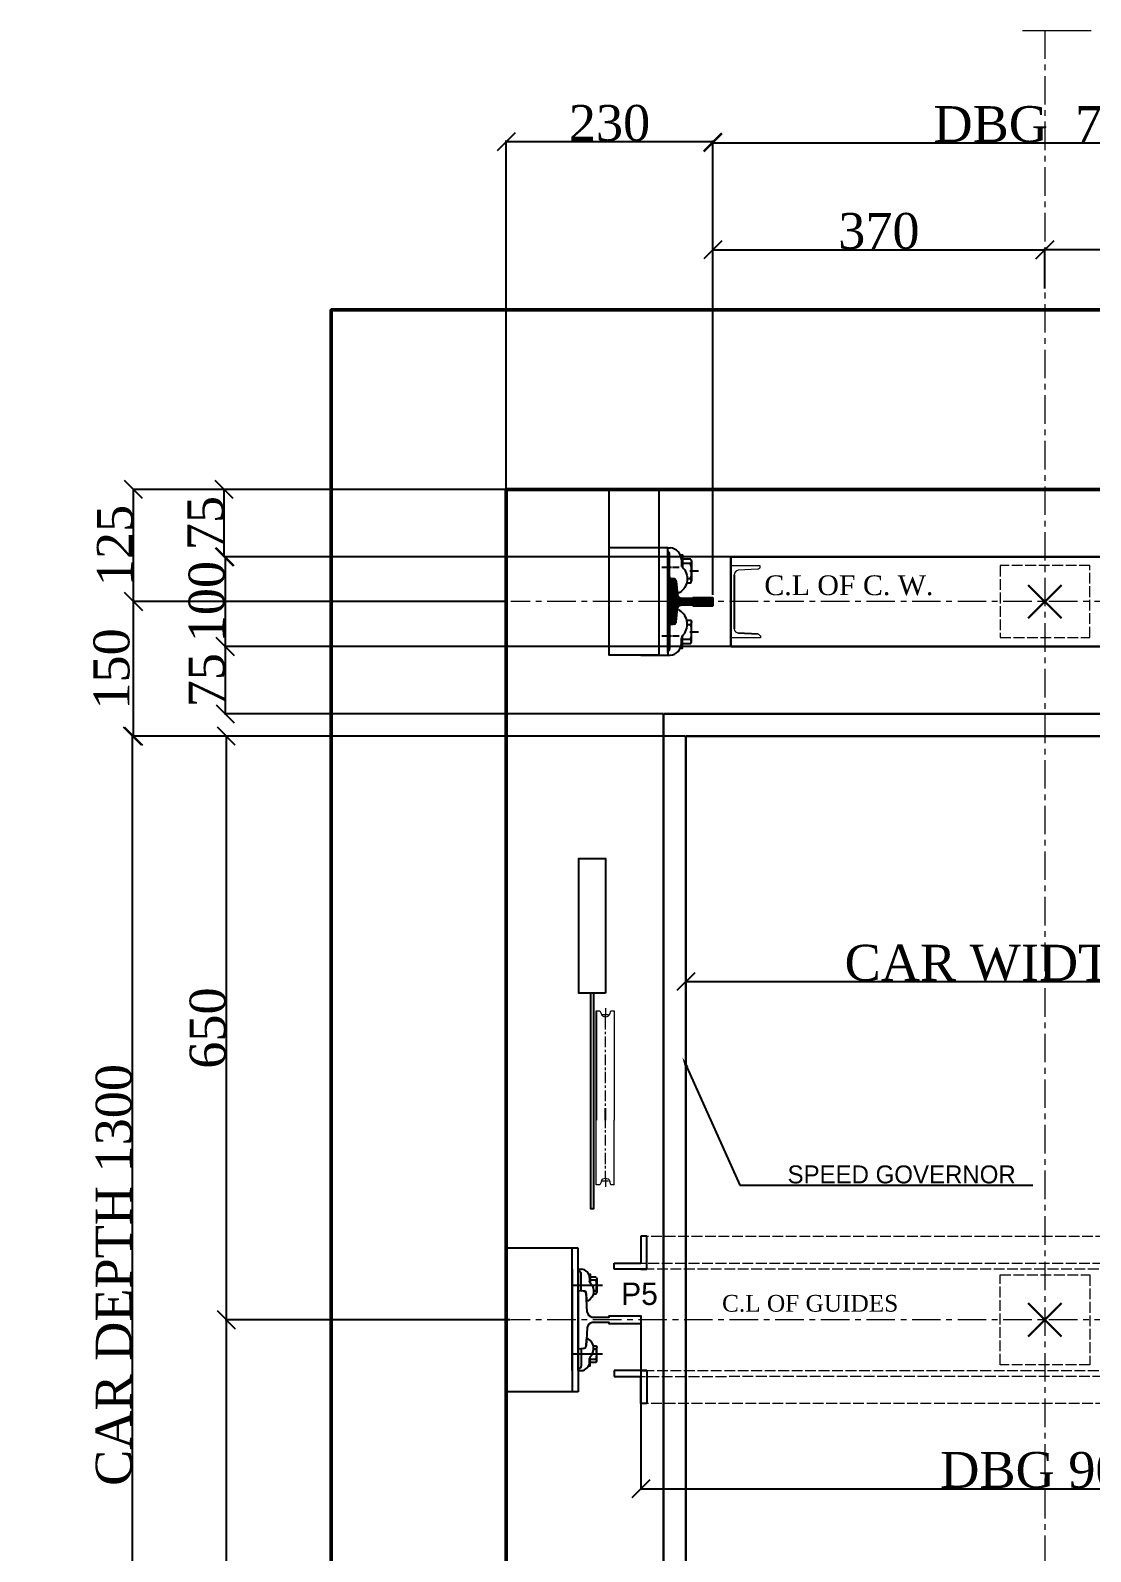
# Model space of a CAD drawing. Header units: millimetres. Extents: x 130 to 2377, y 155 to 3251.
# Drawn here: x 130 to 1311, y 1515 to 3210 of the extents above; entities that cross this region are included whole.
import ezdxf
from ezdxf import colors
from ezdxf.entities.mleader import LeaderData, LeaderLine
from ezdxf.math import Vec2, Vec3

# ---------------------------------------------------------------- set-up
doc = ezdxf.new("R2010")
doc.units = ezdxf.units.MM
for name, pattern in [('ACAD_ISO02W100', [15, 12, -3]), ('ACAD_ISO10W100', [18, 12, -3, 0, -3]), ('CENTER', [50.8, 31.75, -6.35, 6.35, -6.35]), ('CENTER2', [28.575, 19.05, -3.175, 3.175, -3.175])]:
    doc.linetypes.add(name, pattern=pattern)
for name, color, linetype in [('7', 6, 'ACAD_ISO10W100'), ('PDF_0', 7, 'Continuous'), ('PDF_gide rail', 7, 'Continuous')]:
    doc.layers.add(name, color=color, linetype=linetype)
for name, color, linetype, lineweight in [('Car', 3, 'Continuous', 18), ('CL', 2, 'CENTER', 0), ('DL', 8, 'ACAD_ISO02W100', 0), ('step&guides', 3, 'Continuous', 30), ('Wall', 1, 'Continuous', 50)]:
    doc.layers.add(name, color=color, linetype=linetype, lineweight=lineweight)
doc.styles.add('nassar2', font='cent.shx', dxfattribs={"height": 60})
doc.styles.add('top', font='cent.shx', dxfattribs={"height": 40})
doc.dimstyles.new('top', dxfattribs={"dimtxt": 35, "dimasz": 20, "dimexe": 1.25, "dimexo": 0.625, "dimtad": 1, "dimtxsty": 'top', "dimblk": 'OBLIQUE', "dimcen": 2.5, "dimadec": 0, "dimazin": 0, "dimtfac": 1, "dimtmove": 0, "dimatfit": 3, "dimldrblk": 'OBLIQUE', "dimfxl": 1, "dimarcsym": 0})
pattern_1 = [(45, (18924.27063, -6797.71146), (-0.08838834765, 0.08838834765), [])]

# ---------------------------------------------------------------- blocks, each defined once
blk = doc.blocks.new('_Oblique')
at = {"color": 0, "linetype": 'ByBlock', "lineweight": -2}
blk.add_line((-0.5, -0.5), (0.5, 0.5), dxfattribs=at)
blk = doc.blocks.new('*D35')
at = {"color": 0, "lineweight": -2, "transparency": 16777216}
for p, q in [((889.9, 2699.2), (889.9, 2966.8)), ((889.9, 2965.6), (1259.9, 2965.6)), ((1259.9, 2931.2), (1259.9, 2966.8))]:
    blk.add_line(p, q, dxfattribs=at)
at = {"layer": 'Defpoints', "color": 0, "transparency": 16777216}
for p in [(1259.9, 2965.6), (1259.9, 2930.5), (889.9, 2698.6)]:
    blk.add_point(p, dxfattribs=at)
at = {"color": 0, "lineweight": -2, "transparency": 16777216, "xscale": 20, "yscale": 20, "zscale": 20, "rotation": 180}
blk.add_blockref('_Oblique', (889.9, 2965.6), dxfattribs=at)
at = {"color": 0, "lineweight": -2, "transparency": 16777216, "xscale": 20, "yscale": 20, "zscale": 20}
blk.add_blockref('_Oblique', (1259.9, 2965.6), dxfattribs=at)
at = {"color": 0, "transparency": 16777216, "insert": (1074.9, 2986.2), "char_height": 40, "attachment_point": 5, "style": 'top'}
blk.add_mtext('370', dxfattribs=at)
blk = doc.blocks.new('*D36')
at = {"color": 0, "lineweight": -2, "transparency": 16777216}
for p, q in [((1259.9, 2922.4), (1259.9, 2966.8)), ((1629.9, 2965.6), (1259.9, 2965.6)), ((1629.9, 2699.2), (1629.9, 2966.8))]:
    blk.add_line(p, q, dxfattribs=at)
at = {"layer": 'Defpoints', "color": 0, "transparency": 16777216}
for p in [(1259.9, 2965.6), (1259.9, 2921.7), (1629.9, 2698.6)]:
    blk.add_point(p, dxfattribs=at)
at = {"color": 0, "lineweight": -2, "transparency": 16777216, "xscale": 20, "yscale": 20, "zscale": 20, "rotation": 180}
blk.add_blockref('_Oblique', (1259.9, 2965.6), dxfattribs=at)
at = {"color": 0, "lineweight": -2, "transparency": 16777216, "xscale": 20, "yscale": 20, "zscale": 20}
blk.add_blockref('_Oblique', (1629.9, 2965.6), dxfattribs=at)
at = {"color": 0, "transparency": 16777216, "insert": (1444.9, 2986.2), "char_height": 40, "attachment_point": 5, "style": 'top'}
blk.add_mtext('370', dxfattribs=at)
blk = doc.blocks.new('*D37')
at = {"color": 0, "lineweight": -2, "transparency": 16777216}
for p, q in [((889.9, 2604), (889.9, 3085.9)), ((889.9, 3084.6), (1629.9, 3084.6)), ((1629.9, 2604), (1629.9, 3085.9))]:
    blk.add_line(p, q, dxfattribs=at)
at = {"layer": 'Defpoints', "color": 0, "transparency": 16777216}
for p in [(1629.9, 3084.6), (889.9, 2603.4), (1629.9, 2603.4)]:
    blk.add_point(p, dxfattribs=at)
at = {"color": 0, "lineweight": -2, "transparency": 16777216, "xscale": 20, "yscale": 20, "zscale": 20, "rotation": 180}
blk.add_blockref('_Oblique', (889.9, 3084.6), dxfattribs=at)
at = {"color": 0, "lineweight": -2, "transparency": 16777216, "xscale": 20, "yscale": 20, "zscale": 20}
blk.add_blockref('_Oblique', (1629.9, 3084.6), dxfattribs=at)
at = {"color": 0, "transparency": 16777216, "insert": (1259.9, 3105.2), "char_height": 40, "attachment_point": 5, "style": 'top'}
blk.add_mtext('DBG  740', dxfattribs=at)
blk = doc.blocks.new('*D38')
at = {"color": 0, "lineweight": -2, "transparency": 16777216}
for p, q in [((659.9, 2574.2), (659.9, 3087.1)), ((889.9, 3085.9), (659.9, 3085.9)), ((889.9, 2581.1), (889.9, 3087.1))]:
    blk.add_line(p, q, dxfattribs=at)
at = {"layer": 'Defpoints', "color": 0, "transparency": 16777216}
for p in [(659.9, 3085.9), (889.9, 2580.4), (659.9, 2573.6)]:
    blk.add_point(p, dxfattribs=at)
at = {"color": 0, "lineweight": -2, "transparency": 16777216, "xscale": 20, "yscale": 20, "zscale": 20, "rotation": 180}
blk.add_blockref('_Oblique', (659.9, 3085.9), dxfattribs=at)
at = {"color": 0, "lineweight": -2, "transparency": 16777216, "xscale": 20, "yscale": 20, "zscale": 20}
blk.add_blockref('_Oblique', (889.9, 3085.9), dxfattribs=at)
at = {"color": 0, "transparency": 16777216, "insert": (774.9, 3106.5), "char_height": 40, "attachment_point": 5, "style": 'top'}
blk.add_mtext('230', dxfattribs=at)
blk = doc.blocks.new('*D51')
at = {"color": 0, "lineweight": -2, "transparency": 16777216}
for p, q in [((859.2, 2423.6), (242.3, 2423.6)), ((243.5, 1123.6), (243.5, 2423.6)), ((909.2, 1123.6), (242.3, 1123.6))]:
    blk.add_line(p, q, dxfattribs=at)
at = {"layer": 'Defpoints', "color": 0, "transparency": 16777216}
for p in [(243.5, 2423.6), (859.9, 2423.6), (909.9, 1123.6)]:
    blk.add_point(p, dxfattribs=at)
at = {"color": 0, "lineweight": -2, "transparency": 16777216, "xscale": 20, "yscale": 20, "zscale": 20}
for p, rotation in [((243.5, 2423.6), 90), ((243.5, 1123.6), 270)]:
    blk.add_blockref('_Oblique', p, dxfattribs=dict(at, rotation=rotation))
at = {"color": 0, "transparency": 16777216, "insert": (222.9, 1823.6), "char_height": 40, "attachment_point": 5, "rotation": 90, "style": 'top'}
blk.add_mtext('CAR DEPTH 1300', dxfattribs=at)
blk = doc.blocks.new('*D61')
at = {"color": 0, "lineweight": -2, "transparency": 16777216}
for p, q in [((664.2, 1773.6), (346.9, 1773.6)), ((348.1, 1123.6), (348.1, 1773.6)), ((464.2, 1123.6), (346.9, 1123.6))]:
    blk.add_line(p, q, dxfattribs=at)
at = {"layer": 'Defpoints', "color": 0, "transparency": 16777216}
for p in [(348.1, 1773.6), (664.9, 1773.6), (464.9, 1123.6)]:
    blk.add_point(p, dxfattribs=at)
at = {"color": 0, "lineweight": -2, "transparency": 16777216, "xscale": 20, "yscale": 20, "zscale": 20}
for p, rotation in [((348.1, 1773.6), 90), ((348.1, 1123.6), 270)]:
    blk.add_blockref('_Oblique', p, dxfattribs=dict(at, rotation=rotation))
at = {"color": 0, "transparency": 16777216, "insert": (327.5, 1448.6), "char_height": 40, "attachment_point": 5, "rotation": 90, "style": 'top'}
blk.add_mtext('650', dxfattribs=at)
blk = doc.blocks.new('*D52')
at = {"color": 0, "lineweight": -2, "transparency": 16777216}
for p, q in [((464.2, 2423.6), (346.9, 2423.6)), ((348.1, 1773.6), (348.1, 2423.6)), ((464.2, 1773.6), (346.9, 1773.6))]:
    blk.add_line(p, q, dxfattribs=at)
at = {"layer": 'Defpoints', "color": 0, "transparency": 16777216}
for p in [(348.1, 2423.6), (464.9, 2423.6), (464.9, 1773.6)]:
    blk.add_point(p, dxfattribs=at)
at = {"color": 0, "lineweight": -2, "transparency": 16777216, "xscale": 20, "yscale": 20, "zscale": 20}
for p, rotation in [((348.1, 2423.6), 90), ((348.1, 1773.6), 270)]:
    blk.add_blockref('_Oblique', p, dxfattribs=dict(at, rotation=rotation))
at = {"color": 0, "transparency": 16777216, "insert": (327.5, 2098.6), "char_height": 40, "attachment_point": 5, "rotation": 90, "style": 'top'}
blk.add_mtext('650', dxfattribs=at)
blk = doc.blocks.new('*D53')
at = {"color": 0, "lineweight": -2, "transparency": 16777216}
for p, q in [((659.2, 2698.6), (243.5, 2698.6)), ((244.8, 2573.6), (244.8, 2698.6)), ((659.2, 2573.6), (243.5, 2573.6))]:
    blk.add_line(p, q, dxfattribs=at)
at = {"layer": 'Defpoints', "color": 0, "transparency": 16777216}
for p in [(244.8, 2698.6), (659.9, 2698.6), (659.9, 2573.6)]:
    blk.add_point(p, dxfattribs=at)
at = {"color": 0, "lineweight": -2, "transparency": 16777216, "xscale": 20, "yscale": 20, "zscale": 20}
for p, rotation in [((244.8, 2698.6), 90), ((244.8, 2573.6), 270)]:
    blk.add_blockref('_Oblique', p, dxfattribs=dict(at, rotation=rotation))
at = {"color": 0, "transparency": 16777216, "insert": (224.2, 2636.1), "char_height": 40, "attachment_point": 5, "rotation": 90, "style": 'top'}
blk.add_mtext('125', dxfattribs=at)
blk = doc.blocks.new('*D62')
at = {"color": 0, "lineweight": -2, "transparency": 16777216}
for p, q in [((809.9, 1768.5), (809.9, 1584.2)), ((1709.9, 1777.5), (1709.9, 1584.2)), ((809.9, 1585.5), (1709.9, 1585.5))]:
    blk.add_line(p, q, dxfattribs=at)
at = {"layer": 'Defpoints', "color": 0, "transparency": 16777216}
for p in [(809.9, 1769.1), (1709.9, 1778.1), (1709.9, 1585.5)]:
    blk.add_point(p, dxfattribs=at)
at = {"color": 0, "lineweight": -2, "transparency": 16777216, "xscale": 20, "yscale": 20, "zscale": 20, "rotation": 180}
blk.add_blockref('_Oblique', (809.9, 1585.5), dxfattribs=at)
at = {"color": 0, "lineweight": -2, "transparency": 16777216, "xscale": 20, "yscale": 20, "zscale": 20}
blk.add_blockref('_Oblique', (1709.9, 1585.5), dxfattribs=at)
at = {"color": 0, "transparency": 16777216, "insert": (1259.9, 1606.1), "char_height": 40, "attachment_point": 5, "style": 'top'}
blk.add_mtext('DBG 900', dxfattribs=at)
blk = doc.blocks.new('*D63')
at = {"color": 0, "lineweight": -2, "transparency": 16777216}
for p, q in [((859.9, 2423), (859.9, 2149)), ((1659.9, 2423), (1659.9, 2149)), ((859.9, 2150.3), (1659.9, 2150.3))]:
    blk.add_line(p, q, dxfattribs=at)
at = {"layer": 'Defpoints', "color": 0, "transparency": 16777216}
for p in [(859.9, 2423.6), (1659.9, 2423.6), (1659.9, 2150.3)]:
    blk.add_point(p, dxfattribs=at)
at = {"color": 0, "lineweight": -2, "transparency": 16777216, "xscale": 20, "yscale": 20, "zscale": 20, "rotation": 180}
blk.add_blockref('_Oblique', (859.9, 2150.3), dxfattribs=at)
at = {"color": 0, "lineweight": -2, "transparency": 16777216, "xscale": 20, "yscale": 20, "zscale": 20}
blk.add_blockref('_Oblique', (1659.9, 2150.3), dxfattribs=at)
at = {"color": 0, "transparency": 16777216, "insert": (1259.9, 2170.9), "char_height": 40, "attachment_point": 5, "style": 'top'}
blk.add_mtext('CAR WIDTH 800', dxfattribs=at)
blk = doc.blocks.new('*D55')
at = {"color": 0, "lineweight": -2, "transparency": 16777216}
for p, q in [((299, 2573.6), (243.5, 2573.6)), ((244.8, 2423.6), (244.8, 2573.6)), ((859.2, 2423.6), (243.5, 2423.6))]:
    blk.add_line(p, q, dxfattribs=at)
at = {"layer": 'Defpoints', "color": 0, "transparency": 16777216}
for p in [(244.8, 2573.6), (299.6, 2573.6), (859.9, 2423.6)]:
    blk.add_point(p, dxfattribs=at)
at = {"color": 0, "lineweight": -2, "transparency": 16777216, "xscale": 20, "yscale": 20, "zscale": 20}
for p, rotation in [((244.8, 2573.6), 90), ((244.8, 2423.6), 270)]:
    blk.add_blockref('_Oblique', p, dxfattribs=dict(at, rotation=rotation))
at = {"color": 0, "transparency": 16777216, "insert": (220.4, 2498.6), "char_height": 40, "attachment_point": 5, "rotation": 90, "style": 'top'}
blk.add_mtext('150', dxfattribs=at)
blk = doc.blocks.new('*D64')
at = {"color": 0, "lineweight": -2, "transparency": 16777216}
for p, q in [((909.2, 2623.6), (345.6, 2623.6)), ((346.9, 2623.6), (346.9, 2523.6)), ((909.2, 2523.6), (345.6, 2523.6))]:
    blk.add_line(p, q, dxfattribs=at)
at = {"layer": 'Defpoints', "color": 0, "transparency": 16777216}
for p in [(909.9, 2623.6), (346.9, 2523.6), (909.9, 2523.6)]:
    blk.add_point(p, dxfattribs=at)
at = {"color": 0, "lineweight": -2, "transparency": 16777216, "xscale": 20, "yscale": 20, "zscale": 20}
for p, rotation in [((346.9, 2623.6), 90), ((346.9, 2523.6), 270)]:
    blk.add_blockref('_Oblique', p, dxfattribs=dict(at, rotation=rotation))
at = {"color": 0, "transparency": 16777216, "insert": (326.3, 2573.6), "char_height": 40, "attachment_point": 5, "rotation": 90, "style": 'top'}
blk.add_mtext('100', dxfattribs=at)
blk = doc.blocks.new('*D65')
at = {"color": 0, "lineweight": -2, "transparency": 16777216}
for p, q in [((909.2, 2523.6), (345.6, 2523.6)), ((346.9, 2523.6), (346.9, 2448.6)), ((834.2, 2448.6), (345.6, 2448.6))]:
    blk.add_line(p, q, dxfattribs=at)
at = {"layer": 'Defpoints', "color": 0, "transparency": 16777216}
for p in [(909.9, 2523.6), (346.9, 2448.6), (834.9, 2448.6)]:
    blk.add_point(p, dxfattribs=at)
at = {"color": 0, "lineweight": -2, "transparency": 16777216, "xscale": 20, "yscale": 20, "zscale": 20}
for p, rotation in [((346.9, 2523.6), 90), ((346.9, 2448.6), 270)]:
    blk.add_blockref('_Oblique', p, dxfattribs=dict(at, rotation=rotation))
at = {"color": 0, "transparency": 16777216, "insert": (326.3, 2486.1), "char_height": 40, "attachment_point": 5, "rotation": 90, "style": 'top'}
blk.add_mtext('75', dxfattribs=at)
blk = doc.blocks.new('*D56')
at = {"color": 0, "lineweight": -2, "transparency": 16777216}
for p, q in [((368.1, 2698.6), (344.4, 2698.6)), ((345.6, 2623.6), (345.6, 2698.6)), ((346.3, 2623.6), (346.9, 2623.6))]:
    blk.add_line(p, q, dxfattribs=at)
at = {"layer": 'Defpoints', "color": 0, "transparency": 16777216}
for p in [(345.6, 2698.6), (368.8, 2698.6), (345.6, 2623.6)]:
    blk.add_point(p, dxfattribs=at)
at = {"color": 0, "lineweight": -2, "transparency": 16777216, "xscale": 20, "yscale": 20, "zscale": 20}
for p, rotation in [((345.6, 2698.6), 90), ((345.6, 2623.6), 270)]:
    blk.add_blockref('_Oblique', p, dxfattribs=dict(at, rotation=rotation))
at = {"color": 0, "transparency": 16777216, "insert": (325, 2661.1), "char_height": 40, "attachment_point": 5, "rotation": 90, "style": 'top'}
blk.add_mtext('75', dxfattribs=at)

msp = doc.modelspace()

# ---------------------------------------------------------------- hatches: boundary and pattern name
h = msp.add_hatch()
h.set_pattern_fill('ANSI31', color=256)
h.set_pattern_definition(pattern_1)
h.paths.add_polyline_path([(839.853, 2598.702), (845.152, 2598.702, -0.26508525), (848.653, 2596.018), (850.467, 2581.569, 0.36605419), (855.045, 2577.334), (867.625, 2577.334), (867.625, 2578.234), (889.853, 2578.234), (889.853, 2573.702), (839.853, 2573.702)])
h = msp.add_hatch()
h.set_pattern_fill('ANSI31', color=256)
h.set_pattern_definition(pattern_1)
edge = h.paths.add_edge_path()
edge.add_line((839.853, 2548.23), (845.152, 2548.23))
edge.add_arc((844.548, 2552.643), 4.453, 277.78596, 337.173125)
edge.add_line((848.653, 2550.915), (850.467, 2565.363))
edge.add_arc((855.261, 2564.773), 4.83, 452.566246, 532.987701, ccw=False)
edge.add_line((855.045, 2569.599), (867.625, 2569.599))
edge.add_line((867.625, 2569.599), (867.625, 2568.698))
edge.add_line((867.625, 2568.698), (889.853, 2568.698))
edge.add_line((889.853, 2568.698), (889.853, 2573.702))
edge.add_line((889.853, 2573.702), (839.853, 2573.702))
edge.add_line((839.853, 2573.702), (839.853, 2548.23))

# ---------------------------------------------------------------- linework, layer by layer
for p, q in [((664.853, 2698.584), (1854.853, 2698.584)), ((839.853, 2598.466), (839.853, 2633.518)), ((845.152, 2598.702), (839.853, 2598.702)), ((839.853, 2598.466), (839.853, 2548.466)), ((913.629, 2603.302), (913.629, 2543.356)), ((855.045, 2577.334), (867.625, 2577.334)), ((867.625, 2577.334), (867.625, 2578.352)), ((867.625, 2578.352), (889.853, 2578.352)), ((867.625, 2578.234), (889.853, 2578.234)), ((889.853, 2578.352), (889.853, 2569.052)), ((889.853, 2578.352), (889.853, 2569.052)), ((889.853, 2569.052), (889.853, 2578.352)), ((889.853, 2578.234), (889.853, 2568.934)), ((889.853, 2578.234), (889.853, 2568.934)), ((855.045, 2569.982), (867.625, 2569.982)), ((867.625, 2570.071), (867.625, 2569.052)), ((867.625, 2569.052), (889.853, 2569.052)), ((867.625, 2568.934), (889.853, 2568.934)), ((845.152, 2548.702), (839.853, 2548.702)), ((839.853, 2548.466), (839.853, 2513.886)), ((845.152, 2548.702), (839.988, 2548.702)), ((759.99, 2117.722), (759.99, 1996.057)), ((770.523, 1996.057), (770.523, 2009.383)), ((739.853, 1853.584), (659.853, 1853.584)), ((739.853, 1806.084), (739.853, 1741.084)), ((809.853, 1778.084), (809.853, 1769.084)), ((739.853, 1693.584), (659.853, 1693.584))]:
    msp.add_line(p, q)
at = {"ltscale": 5, "transparency": 33554666}
for p, q in [((816.371, 1866.659), (809.797, 1866.649)), ((809.797, 1866.649), (809.843, 1836.702)), ((816.427, 1830.138), (816.371, 1866.659)), ((779.896, 1836.656), (809.843, 1836.702)), ((779.906, 1830.082), (779.896, 1836.656)), ((816.427, 1830.138), (779.906, 1830.082)), ((809.853, 1830.128), (816.427, 1830.138)), ((779.906, 1717.086), (779.896, 1710.513)), ((816.427, 1717.03), (779.906, 1717.086)), ((809.853, 1717.04), (816.427, 1717.03)), ((816.427, 1717.03), (816.371, 1680.51)), ((779.896, 1710.513), (809.843, 1710.467)), ((809.797, 1680.52), (809.843, 1710.467)), ((816.371, 1680.51), (809.797, 1680.52))]:
    msp.add_line(p, q, dxfattribs=at)
for points in [[(829.853, 2513.886), (774.441, 2513.886), (774.441, 2698.584), (829.853, 2698.584)], [(770.55, 2137.3), (740.55, 2137.3), (740.55, 2287.3), (770.55, 2287.3)], [(757.542, 2137.3), (753.558, 2137.3), (753.562, 1897.67), (757.546, 1897.67)]]:
    msp.add_lwpolyline(points, close=True)
for points in [[(839.853, 2633.518), (774.441, 2633.518)], [(839.853, 2513.65), (809.853, 2513.65)]]:
    msp.add_lwpolyline(points)
at = {"color": 7, "linetype": 'Continuous', "lineweight": 20, "true_color": 0x000007}
for points in [[(770.523, 2120.882), (770.523, 2113.509), (766.837, 2113.509)], [(759.99, 2117.722), (764.203, 2117.722), (765.783, 2114.035)], [(770.523, 2110.875), (770.523, 2113.509), (770.523, 2113.509)], [(773.683, 2113.509), (770.523, 2113.509), (770.523, 2113.509)], [(770.523, 2097.181), (770.523, 2110.875), (770.523, 2110.875)], [(775.264, 2114.035), (776.317, 2117.722), (780.004, 2117.722), (780.004, 1996.057)], [(770.523, 2091.914), (770.523, 2094.548), (770.523, 2094.548)], [(770.523, 2077.167), (770.523, 2089.281), (770.523, 2089.281)], [(770.523, 2071.9), (770.523, 2074.534), (770.523, 2074.534)], [(770.523, 2057.153), (770.523, 2069.267), (770.523, 2069.267)], [(770.523, 2051.886), (770.523, 2054.519), (770.523, 2054.519)], [(770.523, 2037.139), (770.523, 2049.779), (770.523, 2049.779)], [(770.523, 2031.872), (770.523, 2034.505), (770.523, 2034.505)], [(770.523, 2017.124), (770.523, 2029.238), (770.523, 2029.238)], [(770.523, 2011.858), (770.523, 2014.491), (770.523, 2014.491)], [(759.99, 1923.901), (759.99, 1996.057), (759.99, 1996.057)], [(770.523, 1987.103), (770.523, 1996.057), (770.523, 1996.057)], [(770.523, 1982.363), (770.523, 1984.996), (770.523, 1984.996)], [(780.004, 1923.901), (780.004, 1996.057), (780.004, 1996.057), (780.004, 1996.057)], [(770.523, 1967.616), (770.523, 1979.73), (770.523, 1979.73)], [(770.523, 1962.349), (770.523, 1964.456), (770.523, 1964.456)], [(770.523, 1947.075), (770.523, 1959.715), (770.523, 1959.715)], [(770.523, 1942.335), (770.523, 1944.968), (770.523, 1944.968)], [(770.523, 1930.748), (770.523, 1939.701), (770.523, 1939.701)], [(765.783, 1927.587), (764.203, 1923.901), (759.99, 1923.901)], [(770.523, 1930.748), (770.523, 1928.114), (766.837, 1928.114)], [(773.683, 1928.114), (770.523, 1928.114), (770.523, 1921.794)], [(780.004, 1923.901), (776.317, 1923.901), (775.264, 1927.587)]]:
    msp.add_lwpolyline(points, dxfattribs=at)
for points in [[(770.523, 2110.875), (768.417, 2110.875), (766.31, 2112.455), (765.783, 2114.562)], [(775.264, 2114.562), (774.737, 2112.455), (772.63, 2110.875), (770.523, 2110.875)], [(765.783, 1928.114), (766.31, 1930.221), (768.417, 1931.274), (770.523, 1931.274)], [(770.523, 1931.274), (772.63, 1931.274), (774.737, 1930.221), (775.264, 1928.114)]]:
    msp.add_open_spline(points, degree=3, dxfattribs=at)
at = {"color": 7, "linetype": 'Continuous', "lineweight": 20}
msp.add_open_spline([(770.523, 1931.274), (772.63, 1931.274), (774.737, 1930.221), (775.264, 1928.114)], degree=3, dxfattribs=at)
at = {"layer": 'Car', "ltscale": 4, "transparency": 33554666}
msp.add_line((1234.733, 3209.839, -114), (1311.521, 3209.839, -114), dxfattribs=at)
at = {"layer": 'Car', "linetype": 'CENTER2', "lineweight": 30, "ltscale": 4, "transparency": 33554666}
for p, q in [((1241.356, 2555.088), (1278.349, 2592.081)), ((1278.349, 2555.088), (1241.356, 2592.081)), ((1278.349, 1755.088), (1241.356, 1792.081)), ((1241.356, 1755.088), (1278.349, 1792.081))]:
    msp.add_line(p, q, dxfattribs=at)
at = {"layer": 'CL'}
for p, q in [((1259.853, 3209.839, -110.467), (1259.853, 326.281)), ((1854.853, 2573.584), (664.853, 2573.584)), ((1854.853, 1773.584), (664.853, 1773.584))]:
    msp.add_line(p, q, dxfattribs=at)
at = {"layer": 'DL'}
for p, q in [((1703.335, 1866.659), (809.797, 1866.395)), ((1730.027, 1836.671), (779.896, 1836.341)), ((1739.8, 1830.138), (779.906, 1830.082)), ((1739.8, 1717.03), (779.905, 1716.754)), ((1730.027, 1710.498), (809.843, 1710.284)), ((1703.335, 1680.51), (814.322, 1680.254))]:
    msp.add_line(p, q, dxfattribs=at)
for points in [[(1209.99, 2533.683), (1309.99, 2533.683), (1309.99, 2613.683), (1209.99, 2613.683)], [(1309.853, 1723.584), (1209.853, 1723.584), (1209.853, 1823.584), (1309.853, 1823.584)]]:
    msp.add_lwpolyline(points, close=True, dxfattribs=at)
at = {"layer": 'PDF_0', "lineweight": 25}
for points in [[(839.853, 2633.518), (842.354, 2633.518)], [(839.853, 2630.054), (839.853, 2516.878)], [(839.853, 2516.878), (839.853, 2630.054)], [(839.853, 2630.054), (839.853, 2516.878)], [(841.866, 2600.811), (841.866, 2626.684)], [(843.182, 2611.713), (833.168, 2611.713)], [(845.117, 2611.713), (844.078, 2611.713)], [(852.384, 2611.713), (845.743, 2611.713)], [(855.047, 2620.338), (855.047, 2614.48)], [(865.298, 2620.826), (856.023, 2620.826)], [(866.254, 2618.185), (866.254, 2596.705)], [(847.236, 2598.858), (845.283, 2598.858), (842.667, 2598.947)], [(849.189, 2596.417), (850.165, 2584.701)], [(861.393, 2599.346), (865.298, 2599.346)], [(865.298, 2607.645), (864.322, 2607.645)], [(874.086, 2607.645), (866.275, 2607.645)], [(874.086, 2607.645), (866.275, 2607.645)], [(849.189, 2550.988), (850.165, 2562.704)], [(841.866, 2546.594), (841.866, 2520.721)], [(847.236, 2548.547), (845.283, 2548.547), (842.667, 2548.458)], [(861.393, 2548.058), (865.298, 2548.058)], [(866.254, 2529.22), (866.254, 2550.699)], [(843.182, 2535.221), (833.168, 2535.221)], [(845.117, 2535.221), (844.078, 2535.221)], [(852.384, 2535.221), (845.743, 2535.221)], [(855.047, 2527.067), (855.047, 2532.925)], [(865.298, 2526.579), (856.023, 2526.579)], [(865.298, 2539.76), (864.322, 2539.76)], [(874.086, 2539.76), (866.275, 2539.76)], [(874.086, 2539.76), (866.275, 2539.76)], [(940.534, 2537.22), (917.877, 2538.636)], [(839.853, 2513.886), (842.354, 2513.886)], [(733.361, 1716.996), (733.361, 1853.584)], [(739.853, 1716.996), (739.853, 1853.584)], [(733.361, 1830.172), (733.361, 1716.996)], [(733.361, 1716.996), (733.361, 1830.172)], [(733.361, 1830.172), (733.361, 1716.996)], [(733.361, 1830.172), (733.361, 1693.584)], [(739.853, 1830.172), (739.853, 1716.996)], [(739.853, 1830.172), (743.66, 1830.172)], [(739.853, 1830.172), (739.853, 1693.584)], [(742.622, 1830.172), (742.622, 1830.172)], [(741.237, 1827.404), (739.853, 1827.404)], [(743.314, 1806.985), (743.314, 1825.327)], [(752.658, 1820.828), (752.658, 1816.675)], [(759.925, 1821.174), (753.35, 1821.174)], [(760.603, 1819.302), (760.603, 1804.075)], [(733.624, 1811.83), (732.585, 1811.83)], [(740.891, 1811.83), (734.25, 1811.83)], [(742.276, 1811.83), (741.583, 1811.83)], [(749.889, 1811.83), (742.968, 1811.83)], [(747.121, 1805.601), (745.736, 1805.601), (743.889, 1805.76)], [(748.963, 1802.758), (749.333, 1795.572)], [(751.273, 1811.83), (750.235, 1811.83)], [(758.541, 1811.83), (751.62, 1811.83)], [(757.157, 1805.947), (759.925, 1805.947)], [(759.925, 1811.83), (758.887, 1811.83)], [(767.193, 1811.83), (760.271, 1811.83)], [(749.197, 1795.565), (749.197, 1795.565)], [(748.963, 1744.41), (749.333, 1751.597)], [(749.197, 1751.604), (749.197, 1751.604)], [(733.624, 1735.338), (732.585, 1735.338)], [(740.891, 1735.338), (734.25, 1735.338)], [(742.276, 1735.338), (741.583, 1735.338)], [(749.889, 1735.338), (742.968, 1735.338)], [(743.314, 1740.183), (743.314, 1721.841)], [(751.273, 1735.338), (750.235, 1735.338)], [(758.541, 1735.338), (751.62, 1735.338)], [(752.658, 1726.34), (752.658, 1730.493)], [(757.157, 1741.222), (759.925, 1741.222)], [(759.925, 1735.338), (758.887, 1735.338)], [(767.193, 1735.338), (760.271, 1735.338)], [(760.603, 1727.866), (760.603, 1743.094)], [(741.237, 1719.765), (739.853, 1719.765)], [(739.853, 1716.996), (743.66, 1716.996)], [(742.622, 1716.996), (742.622, 1716.996)], [(759.925, 1725.994), (753.35, 1725.994)]]:
    msp.add_lwpolyline(points, dxfattribs=at)
for points in [[(856.035, 2612.043, -0.4769017), (853.07, 2583.591, -0.14500939), (851.874, 2583.236)], [(854.07, 2625.708), (856.023, 2625.708), (856.023, 2612.039, -0.19879356), (855.047, 2614.235)], [(865.302, 2620.427, -0.42555746), (865.298, 2615.944), (856.023, 2615.944)], [(860.905, 2594.464), (865.298, 2594.464, 0.42555746), (865.302, 2598.948)], [(856.035, 2535.362, 0.4769017), (853.07, 2563.814, 0.14500939), (851.874, 2564.168)], [(860.905, 2552.94), (865.298, 2552.94, -0.42555746), (865.302, 2548.457)], [(854.07, 2521.697), (856.023, 2521.697), (856.023, 2535.366, 0.19879356), (855.047, 2533.169)], [(865.302, 2526.977, 0.42555746), (865.298, 2531.461), (856.023, 2531.461)], [(753.358, 1814.948, -0.4769017), (751.256, 1794.778, -0.14500939), (750.408, 1794.526)], [(751.966, 1824.635), (753.35, 1824.635), (753.35, 1814.945, -0.19879356), (752.658, 1816.502)], [(759.928, 1820.892, -0.42555746), (759.925, 1817.713), (753.35, 1817.713)], [(756.811, 1802.486), (759.925, 1802.486, 0.42555746), (759.928, 1805.664)], [(753.358, 1732.221, 0.4769017), (751.256, 1752.391, 0.14500939), (750.408, 1752.642)], [(751.966, 1722.534), (753.35, 1722.534), (753.35, 1732.224, 0.19879356), (752.658, 1730.666)], [(759.928, 1726.277, 0.42555746), (759.925, 1729.455), (753.35, 1729.455)], [(756.811, 1744.682), (759.925, 1744.682, -0.42555746), (759.928, 1741.504)]]:
    msp.add_lwpolyline(points, format="xyb", dxfattribs=at)
at = {"layer": 'PDF_0', "lineweight": 13}
msp.add_lwpolyline([(940.534, 2537.22), (941.006, 2537.22), (941.478, 2536.748), (941.95, 2536.276), (942.422, 2535.804), (942.894, 2535.332), (942.894, 2534.86), (942.894, 2533.444), (909.853, 2533.444), (909.853, 2613.686), (942.422, 2613.686), (942.422, 2612.27), (942.422, 2611.798), (942.422, 2611.326), (941.95, 2610.854), (941.95, 2610.382), (941.478, 2610.382), (941.006, 2609.91), (940.534, 2609.91), (940.062, 2609.91), (918.349, 2608.494)], dxfattribs=at)
at = {"layer": 'PDF_0', "lineweight": 25}
for centre, radius, start, end in [((838.807, 2626.554), 3.062, 2.434631, 70.02521), ((841.204, 2619.718), 13.848, 1.552295, 85.235699), ((832.836, 2607.401), 33.439, 345.750386, 14.249614), ((843.997, 2600.623), 2.139, 174.959214, 231.567757), ((846.096, 2595.944), 3.129, 8.692489, 68.627127), ((851.436, 2584.455), 1.295, 169.047572, 289.745947), ((843.997, 2546.782), 2.139, 128.432243, 185.040786), ((846.096, 2551.46), 3.129, 291.372873, 351.307511), ((832.836, 2540.004), 33.439, 345.750386, 14.249614), ((841.204, 2527.686), 13.848, 274.764301, 358.447705), ((838.807, 2520.851), 3.062, 289.97479, 357.565369), ((742.844, 1820.389), 9.817, 1.552295, 85.235699), ((741.145, 1825.235), 2.171, 2.434631, 87.565369), ((736.912, 1811.657), 23.705, 345.750386, 14.249614), ((744.517, 1806.803), 1.217, 171.37106, 238.964463), ((746.601, 1803.152), 2.503, 19.297379, 78.009648), ((750.449, 1795.645), 1.119, 183.74321, 267.900618), ((750.449, 1751.524), 1.119, 92.099382, 176.25679), ((744.517, 1740.366), 1.217, 121.035537, 188.62894), ((736.912, 1735.511), 23.705, 345.750386, 14.249614), ((741.145, 1721.934), 2.171, 272.434631, 357.565369), ((742.844, 1726.779), 9.817, 274.764301, 358.447705)]:
    msp.add_arc(centre, radius, start, end, dxfattribs=at)
at = {"layer": 'PDF_0', "lineweight": 13}
for centre, radius, start, end in [((919.671, 2602.551), 6.088, 102.536666, 172.915956), ((918.673, 2543.649), 5.052, 183.31753, 266.638158)]:
    msp.add_arc(centre, radius, start, end, dxfattribs=at)
at = {"layer": 'PDF_gide rail', "lineweight": 25}
for points in [[(848.653, 2596.018), (850.439, 2581.497)], [(848.653, 2551.387), (850.439, 2565.908)], [(848.653, 2551.387), (850.439, 2565.908)], [(745.747, 1741.558), (739.853, 1741.084), (739.853, 1806.084), (739.853, 1806.084)], [(745.747, 1805.611), (739.853, 1806.084), (739.853, 1741.084), (739.853, 1741.084)], [(750.032, 1781.972), (748.963, 1803.98)], [(750.032, 1765.196), (748.963, 1744.41)], [(755.429, 1776.584), (774.582, 1776.584), (774.582, 1778.084), (809.853, 1778.084), (809.853, 1769.084), (774.582, 1769.084), (774.582, 1770.584), (755.429, 1770.584)]]:
    msp.add_lwpolyline(points, dxfattribs=at)
for centre, radius, start, end in [((844.548, 2594.29), 4.453, 22.826875, 82.21404), ((855.261, 2582.159), 4.83, 186.566958, 267.433754), ((854.939, 2565.47), 4.514, 88.658898, 175.558563), ((844.548, 2553.115), 4.453, 277.78596, 337.173125), ((844.548, 2553.115), 4.453, 277.78596, 337.173125), ((745.07, 1801.608), 4.059, 16.461538, 80.409321), ((757.433, 1783.989), 7.671, 195.2431, 254.857488), ((757.433, 1763.179), 7.671, 105.142512, 164.7569), ((745.07, 1745.56), 4.059, 279.590679, 343.538462), ((745.07, 1745.56), 4.059, 279.590679, 343.538462)]:
    msp.add_arc(centre, radius, start, end, dxfattribs=at)
at = {"layer": 'step&guides'}
for p, q in [((834.853, 2448.584), (1684.853, 2448.584)), ((834.853, 2448.584), (834.853, 1098.584)), ((859.853, 2423.584), (1659.853, 2423.584)), ((859.853, 2423.584), (859.853, 1123.584))]:
    msp.add_line(p, q, dxfattribs=at)
msp.add_lwpolyline([(909.853, 2523.584), (1609.853, 2523.565), (1609.853, 2623.565), (909.853, 2623.584)], close=True, dxfattribs=at)
at = {"layer": 'Wall'}
for points in [[(1694.853, 798.584), (2054.853, 798.584), (2054.853, 2898.584), (464.853, 2898.584), (464.853, 798.584), (824.853, 798.584)], [(824.853, 998.584), (659.853, 998.584), (659.853, 2698.584), (1859.853, 2698.584), (1859.853, 998.584), (1694.853, 998.584)]]:
    msp.add_lwpolyline(points, dxfattribs=at)

# ---------------------------------------------------------------- texts
at = {"linetype": 'ACAD_ISO02W100', "ltscale": 4, "transparency": 33554666, "insert": (787.828, 1815.177), "char_height": 25, "attachment_point": 1}
msp.add_mtext_dynamic_manual_height_columns('P5', width=377.71746, gutter_width=125, heights=[0], dxfattribs=at)
at = {"layer": '7', "ltscale": 4, "attachment_point": 1}
for s, width, gutter_width, insert, char_height in [('{\\Fcent|c0;C.L OF C. W.}', 920.85121, 12.5, (947.321, 2602.847), 22), ('{\\Fcadnw-1|c0;SPEED GOVERNOR}', 812.66208, 175, (973.192, 1945.593), 20), ('\\pxt1;{\\Fcent|c0;C.L OF GUIDES}', 686.44118, 9.318, (900.224, 1801.346), 18.63605)]:
    msp.add_mtext_dynamic_manual_height_columns(s, width=width, gutter_width=gutter_width, heights=[0], dxfattribs=dict(at, insert=insert, char_height=char_height))

# ---------------------------------------------------------------- dimensions: what is measured, and where the dimension line sits
for base, p1, p2, text, picture, middle in [((1629.853, 3084.601), (889.853, 2603.352), (1629.853, 2603.352), 'DBG  <>', '*D37', (1259.853, 3084.601)), ((1659.853, 2150.257), (859.853, 2423.584), (1659.853, 2423.584), 'CAR WIDTH <>', '*D63', (1259.853, 2150.257)), ((1709.853, 1585.462), (809.853, 1769.084), (1709.853, 1778.084), 'DBG <>', '*D62', (1259.853, 1585.462))]:
    dim = msp.add_linear_dim(base=base, p1=p1, p2=p2, text=text, dimstyle='top')
    dim.commit()
    dim.dimension.update_dxf_attribs({"geometry": picture, "text_midpoint": middle, "dimtype": 160})
for base, p1, p2, picture, middle in [((659.853, 3085.851), (889.853, 2580.428), (659.853, 2573.584), '*D38', (774.853, 3085.851)), ((1259.853, 2965.568), (889.853, 2698.584), (1259.853, 2930.532), '*D35', (1074.853, 2965.568))]:
    dim = msp.add_linear_dim(base=base, p1=p1, p2=p2, dimstyle='top')
    dim.commit()
    dim.dimension.update_dxf_attribs({"geometry": picture, "text_midpoint": middle, "dimtype": 160})
for base, p1, p2, angle, picture, middle in [((1259.853, 2965.568), (1629.853, 2698.584), (1259.853, 2921.734), 180, '*D36', (1444.853, 2965.568)), ((244.796, 2698.584), (659.853, 2573.584), (659.853, 2698.584), 90, '*D53', (244.796, 2636.084)), ((348.138, 2423.584), (464.853, 1773.584), (464.853, 2423.584), 90, '*D52', (348.138, 2098.584)), ((348.138, 1773.584), (464.853, 1123.584), (664.853, 1773.584), 90, '*D61', (348.138, 1448.584))]:
    dim = msp.add_linear_dim(base=base, p1=p1, p2=p2, angle=angle, dimstyle='top')
    dim.commit()
    dim.dimension.update_dxf_attribs({"geometry": picture, "text_midpoint": middle, "dimtype": 160})
for base, p1, p2, picture, middle in [((345.638, 2698.584), (345.638, 2623.584), (368.763, 2698.584), '*D56', (345.638, 2661.084)), ((346.888, 2523.584), (909.853, 2623.584), (909.853, 2523.584), '*D64', (346.888, 2573.584)), ((244.796, 2573.584), (859.853, 2423.584), (299.626, 2573.584), '*D55', (241.046, 2498.584)), ((346.888, 2448.584), (909.853, 2523.584), (834.853, 2448.584), '*D65', (346.888, 2486.084))]:
    dim = msp.add_linear_dim(base=base, p1=p1, p2=p2, angle=90, dimstyle='top', override={"dimtmove": 1})
    dim.commit()
    dim.dimension.update_dxf_attribs({"geometry": picture, "text_midpoint": middle, "dimtype": 160})
dim = msp.add_linear_dim(base=(243.546, 2423.584), p1=(909.853, 1123.584), p2=(859.853, 2423.584), angle=90, text='CAR DEPTH <>', dimstyle='top')
dim.commit()
dim.dimension.update_dxf_attribs({"geometry": '*D51', "text_midpoint": (243.546, 1823.584), "dimtype": 160})

# ---------------------------------------------------------------- leaders
ml = msp.add_multileader_mtext('Standard')
ml.set_content('', color=256, style='nassar2')
ml.set_leader_properties()
ml.build(insert=Vec2(0, 0))
ml.multileader.update_dxf_attribs({"text_left_attachment_type": 6, "text_right_attachment_type": 6, "arrow_head_size": 12})
ctx = ml.context
ctx.base_point, ctx.char_height, ctx.arrow_head_size, ctx.landing_gap_size, ctx.plane_origin = Vec3(1246.126, 1923.537), 60, 12, 0.09, Vec3(780.299, 1966.174)
ctx.left_attachment, ctx.right_attachment = 6, 6
notes = []
notes.append((ctx, [(0, (1, 1, 0), (920.176, 1923.537), (1, 0), 325.95, [(0, [(855.967, 2065.988)], 0, [])])]))
ctx.mtext.insert, ctx.mtext.flow_direction = Vec3(1246.216, 1983.537), 5
for ctx, leaders in notes:
    for number, flags, end, landing, length, lines in leaders:
        leader = LeaderData()
        leader.index, (leader.has_last_leader_line, leader.has_dogleg_vector, leader.attachment_direction) = number, flags
        leader.last_leader_point, leader.dogleg_vector, leader.dogleg_length = Vec3(end), Vec3(landing), length
        for number, points, colour, breaks in lines:
            line = LeaderLine()
            line.index, line.vertices, line.color, line.breaks = number, Vec3.list(points), colors.encode_raw_color(colour), breaks
            leader.lines.append(line)
        ctx.leaders.append(leader)

doc.saveas('drawing.dxf')
